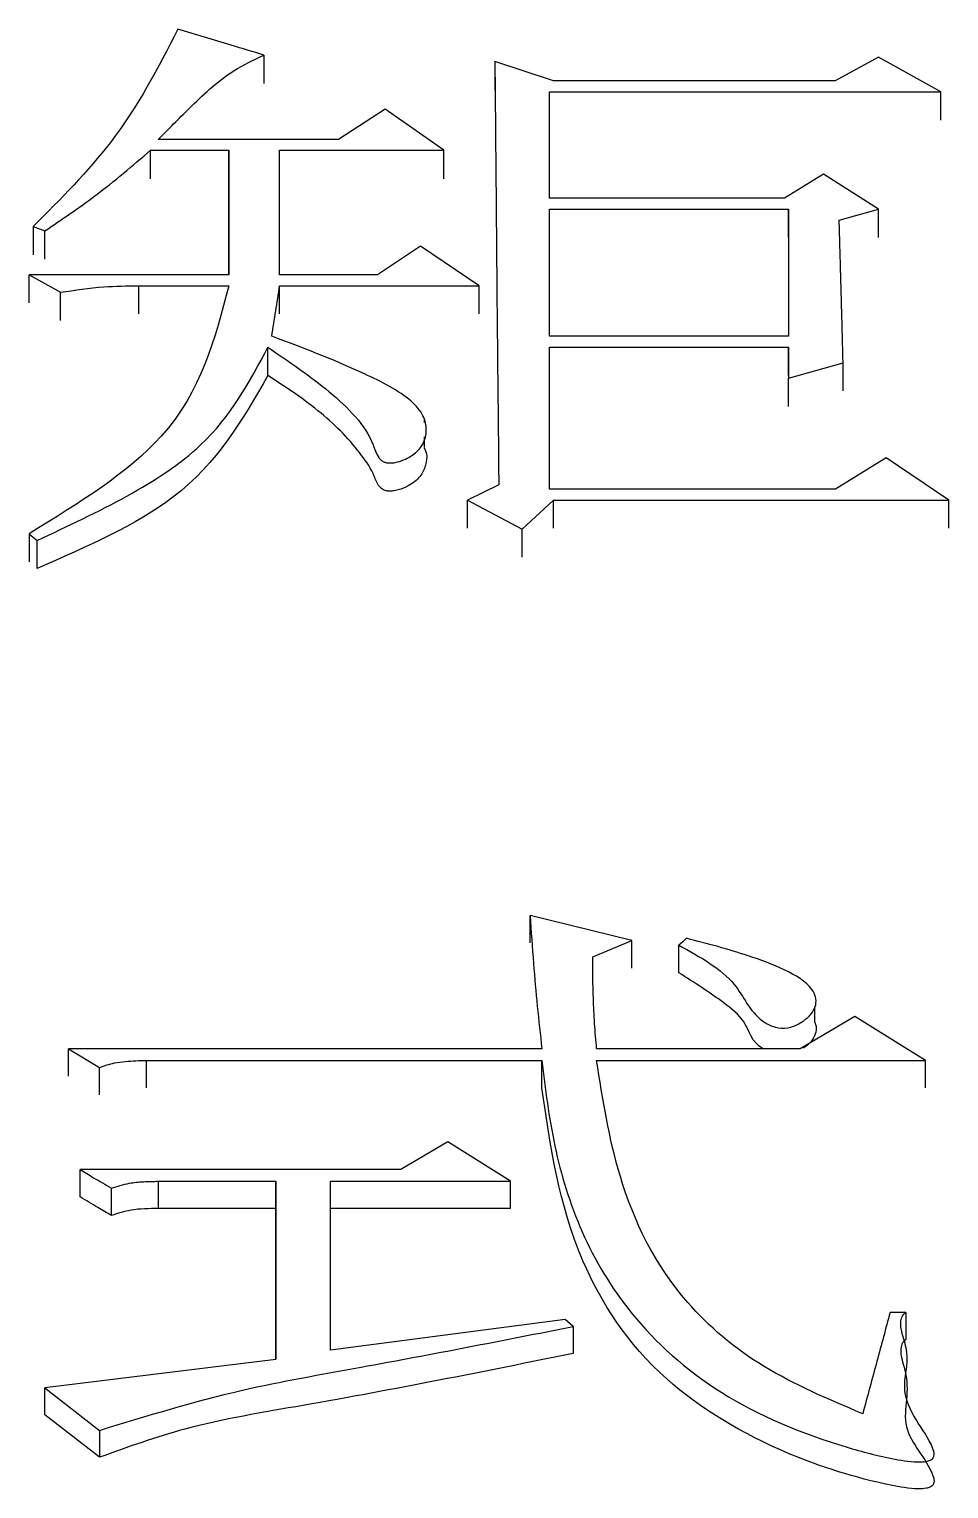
# Model space of a CAD drawing. Header units: millimetres. Extents: x 2344 to 4024, y 1094 to 2282.
# Drawn here: x 2724.101 to 2726.643, y 2094.436 to 2098.472 of the extents above; entities that cross this region are included whole.
import ezdxf

# ---------------------------------------------------------------- set-up
doc = ezdxf.new("R2010")
doc.units = ezdxf.units.MM

msp = doc.modelspace()

# ---------------------------------------------------------------- linework, layer by layer
at = {"color": 7, "linetype": 'Continuous', "lineweight": 25}
for p, q in [((2724.7502, 2098.3216), (2724.7502, 2098.4004)), ((2726.4484, 2098.3944), (2726.3294, 2098.3288)), ((2726.6215, 2098.2989), (2726.4484, 2098.3944)), ((2725.5506, 2098.3288), (2725.3883, 2098.3825)), ((2725.3883, 2098.3825), (2725.3883, 2098.3037)), ((2726.3294, 2098.3288), (2725.5506, 2098.3288)), ((2725.5398, 2098.2989), (2726.6215, 2098.2989)), ((2725.5398, 2098.0047), (2725.5398, 2098.2989)), ((2726.6215, 2098.2202), (2726.6215, 2098.2989)), ((2725.0855, 2098.251), (2724.9557, 2098.1671)), ((2725.2477, 2098.1371), (2725.0855, 2098.251)), ((2724.9557, 2098.1671), (2724.458, 2098.1671)), ((2724.4364, 2098.1371), (2724.6528, 2098.1371)), ((2724.4364, 2098.0586), (2724.4364, 2098.1371)), ((2724.6528, 2098.1371), (2724.6528, 2097.793)), ((2724.6528, 2098.0586), (2724.6528, 2098.1371)), ((2724.7934, 2098.1371), (2725.2477, 2098.1371)), ((2724.7934, 2097.793), (2724.7934, 2098.1371)), ((2725.2477, 2098.0586), (2725.2477, 2098.1371)), ((2726.297, 2098.0709), (2726.1888, 2098.0046)), ((2726.4484, 2097.9745), (2726.297, 2098.0709)), ((2724.6528, 2097.793), (2724.6528, 2098.0581)), ((2726.1888, 2098.0046), (2725.5398, 2098.0047)), ((2725.5398, 2097.9745), (2726.1996, 2097.9745)), ((2725.5398, 2097.6229), (2725.5398, 2097.9745)), ((2726.1996, 2097.9745), (2726.1996, 2097.6229)), ((2726.1996, 2097.8962), (2726.1996, 2097.9745)), ((2726.3403, 2097.9443), (2726.4484, 2097.9745)), ((2726.4484, 2097.8962), (2726.4484, 2097.9745)), ((2724.1119, 2097.9262), (2724.1444, 2097.9141)), ((2724.1444, 2097.8359), (2724.1444, 2097.9141)), ((2725.1828, 2097.8718), (2725.0638, 2097.793)), ((2725.3451, 2097.7627), (2725.1828, 2097.8718)), ((2724.1011, 2097.7931), (2724.1876, 2097.7445)), ((2724.6528, 2097.793), (2724.1011, 2097.7931)), ((2725.0638, 2097.793), (2724.7934, 2097.793)), ((2724.404, 2097.7627), (2724.6527, 2097.7627)), ((2724.404, 2097.6847), (2724.404, 2097.7627)), ((2724.7934, 2097.7627), (2725.3451, 2097.7627)), ((2725.3451, 2097.6847), (2725.3451, 2097.7627)), ((2724.1876, 2097.6665), (2724.1876, 2097.7445)), ((2724.761, 2097.5143), (2724.761, 2097.5926)), ((2726.1996, 2097.6229), (2725.5398, 2097.6229)), ((2725.5398, 2097.5924), (2726.1996, 2097.5924)), ((2725.5398, 2097.2003), (2725.5398, 2097.5924)), ((2726.1996, 2097.5924), (2726.1996, 2097.507)), ((2726.1996, 2097.5146), (2726.1996, 2097.5924)), ((2726.1996, 2097.507), (2726.3511, 2097.5497)), ((2726.3511, 2097.4719), (2726.3511, 2097.5497)), ((2726.1996, 2097.4292), (2726.1996, 2097.507)), ((2725.194, 2097.3841), (2725.194, 2097.3934)), ((2725.194, 2097.3153), (2725.194, 2097.3449)), ((2726.4701, 2097.2864), (2726.3295, 2097.2003)), ((2726.6432, 2097.1695), (2726.4701, 2097.2864)), ((2725.3992, 2097.2126), (2725.3126, 2097.1695)), ((2726.3295, 2097.2003), (2725.5398, 2097.2003)), ((2725.3126, 2097.0921), (2725.3126, 2097.1695)), ((2725.3126, 2097.1695), (2725.4641, 2097.0893)), ((2725.4641, 2097.0893), (2725.5506, 2097.1695)), ((2725.5506, 2097.0921), (2725.5506, 2097.1695)), ((2725.5506, 2097.1695), (2726.6432, 2097.1695)), ((2726.6432, 2097.0921), (2726.6432, 2097.1695)), ((2724.1011, 2097.077), (2724.1227, 2097.0584)), ((2725.4641, 2097.012), (2725.4641, 2097.0893)), ((2724.1227, 2096.9812), (2724.1227, 2097.0584)), ((2725.767, 2095.9521), (2725.4857, 2096.0219)), ((2725.4857, 2095.9458), (2725.4857, 2096.0219)), ((2725.6588, 2095.9076), (2725.767, 2095.9521)), ((2725.767, 2095.8761), (2725.767, 2095.9521)), ((2725.8968, 2095.8633), (2725.8968, 2095.9394)), ((2726.2727, 2095.8006), (2726.2727, 2095.8033)), ((2726.2727, 2095.727), (2726.2727, 2095.769)), ((2726.3836, 2095.7421), (2726.2321, 2095.6526)), ((2726.5783, 2095.6207), (2726.3836, 2095.7421)), ((2724.2093, 2095.6527), (2724.2958, 2095.6015)), ((2725.5182, 2095.6527), (2724.2093, 2095.6527)), ((2724.2093, 2095.577), (2724.2093, 2095.6527)), ((2726.2321, 2095.6526), (2725.6696, 2095.6527)), ((2724.4256, 2095.6207), (2725.5182, 2095.6207)), ((2724.4256, 2095.545), (2724.4256, 2095.6207)), ((2725.5182, 2095.545), (2725.5182, 2095.6207)), ((2725.6696, 2095.6207), (2726.5783, 2095.6207)), ((2726.5783, 2095.545), (2726.5783, 2095.6207)), ((2724.2958, 2095.5259), (2724.2958, 2095.6015)), ((2725.2586, 2095.3962), (2725.1288, 2095.3189)), ((2725.4316, 2095.2867), (2725.2586, 2095.3962)), ((2724.2417, 2095.2436), (2724.2417, 2095.3189)), ((2724.4581, 2095.2867), (2724.7826, 2095.2867)), ((2724.4581, 2095.2114), (2724.4581, 2095.2867)), ((2724.7826, 2095.2867), (2724.7826, 2094.794)), ((2724.7826, 2095.2114), (2724.7826, 2095.2867)), ((2724.934, 2095.2867), (2725.4316, 2095.2867)), ((2724.934, 2094.8201), (2724.934, 2095.2867)), ((2725.4316, 2095.2114), (2725.4316, 2095.2867)), ((2724.7826, 2095.2114), (2724.4581, 2095.2114)), ((2724.7826, 2094.794), (2724.7826, 2095.2114)), ((2725.4316, 2095.2114), (2724.934, 2095.2114)), ((2726.5242, 2094.9242), (2726.4809, 2094.9242)), ((2726.5242, 2094.9242), (2726.5242, 2094.8494)), ((2725.5831, 2094.9047), (2724.934, 2094.8201)), ((2725.6047, 2094.8852), (2725.5831, 2094.9047)), ((2725.6047, 2094.8852), (2725.6047, 2094.8104)), ((2724.7826, 2094.794), (2724.1444, 2094.7157)), ((2724.1444, 2094.6412), (2724.1444, 2094.7157)), ((2724.1444, 2094.7157), (2724.2958, 2094.5981)), ((2724.2958, 2094.5237), (2724.1444, 2094.6412)), ((2724.2958, 2094.5981), (2724.2958, 2094.5237))]:
    msp.add_line(p, q, dxfattribs=at)
at = {"color": 7, "linetype": 'Continuous', "lineweight": 25, "flags": 128}
for points in [[(2724.1119, 2097.9262), (2724.1119, 2097.8959), (2724.1119, 2097.8717), (2724.1119, 2097.848)], [(2724.1011, 2097.715), (2724.1011, 2097.7342), (2724.1011, 2097.7538), (2724.1011, 2097.7931)], [(2724.7934, 2097.6847), (2724.7934, 2097.7044), (2724.7934, 2097.7246), (2724.7934, 2097.7627)], [(2724.1011, 2097.077), (2724.1011, 2097.0487), (2724.1011, 2097.024), (2724.1011, 2096.9997)], [(2725.9184, 2095.9584), (2725.9076, 2095.9489), (2725.8968, 2095.9394)], [(2725.1288, 2095.3189), (2724.6852, 2095.3189), (2724.2417, 2095.3189)], [(2724.3283, 2095.1921), (2724.3283, 2095.2297), (2724.3283, 2095.2674)]]:
    msp.add_lwpolyline(points, dxfattribs=at)
at = {"color": 7, "linetype": 'Continuous', "lineweight": 25}
for points, knots in [([(2724.512, 2098.472), (2724.4574, 2098.3656), (2724.3594, 2098.1747), (2724.1879, 2098.0025), (2724.1119, 2097.9262)], [0, 0, 0, 0, 0.556947, 1, 1, 1, 1]), ([(2724.7501, 2098.4004), (2724.72, 2098.4095), (2724.6652, 2098.426), (2724.5858, 2098.4498), (2724.5366, 2098.4646), (2724.5121, 2098.472)], [0, 0, 0, 0, 0.380374, 0.690187, 1, 1, 1, 1]), ([(2724.458, 2098.1671), (2724.4862, 2098.1956), (2724.5326, 2098.2427), (2724.5996, 2098.3072), (2724.6643, 2098.36), (2724.7214, 2098.3868), (2724.7501, 2098.4004)], [0, 0, 0, 0, 0.336864, 0.555373, 0.775639, 1, 1, 1, 1]), ([(2725.3883, 2098.3825), (2725.3889, 2098.3177), (2725.3901, 2098.188), (2725.3918, 2097.9921), (2725.3932, 2097.8281), (2725.3946, 2097.6634), (2725.3961, 2097.517), (2725.3978, 2097.3557), (2725.3987, 2097.2603), (2725.3992, 2097.2126)], [0, 0, 0, 0, 0.168661, 0.337321, 0.505982, 0.590312, 0.758972, 0.879486, 1, 1, 1, 1]), ([(2724.1444, 2097.9141), (2724.1914, 2097.946), (2724.2672, 2097.9974), (2724.3619, 2098.0731), (2724.4116, 2098.1158), (2724.4364, 2098.1371)], [0, 0, 0, 0, 0.450179, 0.7248935, 1, 1, 1, 1]), ([(2726.3511, 2097.5497), (2726.3498, 2097.5986), (2726.3483, 2097.6505), (2726.3468, 2097.7053), (2726.3465, 2097.7174), (2726.3462, 2097.7296), (2726.3458, 2097.7418), (2726.3455, 2097.7539), (2726.3452, 2097.7661), (2726.3448, 2097.7813), (2726.3444, 2097.7934), (2726.3441, 2097.8056), (2726.3438, 2097.8177), (2726.3434, 2097.8299), (2726.3428, 2097.8511), (2726.3418, 2097.8883), (2726.3409, 2097.9223), (2726.3403, 2097.9443)], [0, 0, 0, 0, 0.369844, 0.392959, 0.416074, 0.462305, 0.48542, 0.508535, 0.554765, 0.577881, 0.624111, 0.647226, 0.670342, 0.716572, 0.739687, 0.832148, 1, 1, 1, 1]), ([(2724.6527, 2097.7627), (2724.6147, 2097.6163), (2724.5457, 2097.3509), (2724.2387, 2097.1618), (2724.1011, 2097.077)], [0, 0, 0, 0, 0.551707, 1, 1, 1, 1]), ([(2724.1876, 2097.7445), (2724.2274, 2097.7506), (2724.2985, 2097.7614), (2724.3717, 2097.7623), (2724.404, 2097.7627)], [0, 0, 0, 0, 0.558835, 1, 1, 1, 1]), ([(2724.7718, 2097.6229), (2724.7754, 2097.6462), (2724.7808, 2097.6812), (2724.788, 2097.7278), (2724.7916, 2097.7511), (2724.7934, 2097.7627)], [0, 0, 0, 0, 0.499999, 0.749999, 1, 1, 1, 1]), ([(2724.1227, 2097.0584), (2724.2932, 2097.138), (2724.5935, 2097.2781), (2724.7104, 2097.4976), (2724.761, 2097.5925)], [0, 0, 0, 0, 0.56753, 1, 1, 1, 1]), ([(2724.7611, 2097.5925), (2724.8195, 2097.5527), (2724.937, 2097.4728), (2725.0414, 2097.3662), (2725.0602, 2097.2965), (2725.0727, 2097.2811), (2725.0801, 2097.2758), (2725.0887, 2097.2731), (2725.0996, 2097.2722), (2725.1168, 2097.2741), (2725.1425, 2097.2827), (2725.1707, 2097.2995), (2725.1936, 2097.3279), (2725.2015, 2097.3637), (2725.1931, 2097.4055), (2725.1416, 2097.464), (2725.0002, 2097.5346), (2724.8655, 2097.5885), (2724.7778, 2097.6207), (2724.7718, 2097.6229)], [0, 0, 0, 0, 0.1816274, 0.3648767, 0.405345, 0.4147082, 0.422096, 0.4282549, 0.4343873, 0.4449704, 0.4640389, 0.4945585, 0.5248763, 0.5682608, 0.613388, 0.6632908, 0.7870954, 0.9853916, 1, 1, 1, 1]), ([(2724.761, 2097.5142), (2724.6915, 2097.3934), (2724.5654, 2097.1739), (2724.2601, 2097.0408), (2724.1227, 2096.9809)], [0, 0, 0, 0, 0.550182, 1, 1, 1, 1]), ([(2725.1925, 2097.3146), (2725.1937, 2097.3126), (2725.2028, 2097.2972), (2725.1989, 2097.2688), (2725.184, 2097.2339), (2725.1549, 2097.2108), (2725.1267, 2097.199), (2725.1073, 2097.1949), (2725.0947, 2097.1944), (2725.0845, 2097.1962), (2725.0758, 2097.2005), (2725.0629, 2097.2135), (2725.0531, 2097.2469), (2725.0055, 2097.3171), (2724.9134, 2097.4143), (2724.8122, 2097.4807), (2724.7611, 2097.5143)], [0, 0, 0, 0, 0.011858, 0.091048, 0.151077, 0.211612, 0.249381, 0.267413, 0.282269, 0.292853, 0.30347, 0.319788, 0.376545, 0.489461, 0.742393, 1, 1, 1, 1]), ([(2725.4857, 2096.0219), (2725.4887, 2095.9776), (2725.4942, 2095.8941), (2725.5053, 2095.771), (2725.5139, 2095.6921), (2725.5182, 2095.6527)], [0, 0, 0, 0, 0.360432, 0.680193, 1, 1, 1, 1]), ([(2725.8968, 2095.9394), (2725.9559, 2095.9068), (2726.0602, 2095.8493), (2726.0928, 2095.75), (2726.154, 2095.7137), (2726.19, 2095.7074), (2726.2237, 2095.7179), (2726.2486, 2095.7344), (2726.2676, 2095.7536), (2726.2769, 2095.7748), (2726.2763, 2095.7966), (2726.258, 2095.8343), (2726.1888, 2095.8743), (2726.0695, 2095.9186), (2725.9759, 2095.9433), (2725.9184, 2095.9584)], [0, 0, 0, 0, 0.207899, 0.367255, 0.399925, 0.431308, 0.463075, 0.497006, 0.528572, 0.558381, 0.588718, 0.619577, 0.72297, 0.829976, 1, 1, 1, 1]), ([(2725.6696, 2095.6527), (2725.6676, 2095.676), (2725.6636, 2095.7226), (2725.6596, 2095.8077), (2725.6591, 2095.8693), (2725.6588, 2095.9076)], [0, 0, 0, 0, 0.273961, 0.547941, 1, 1, 1, 1]), ([(2726.1312, 2095.6526), (2726.1303, 2095.6531), (2726.0974, 2095.6706), (2726.0896, 2095.7262), (2726.005, 2095.7942), (2725.9392, 2095.8362), (2725.8968, 2095.8633)], [0, 0, 0, 0, 0.008439, 0.314275, 0.557927, 1, 1, 1, 1]), ([(2726.2718, 2095.7267), (2726.2728, 2095.7246), (2726.2775, 2095.7157), (2726.2766, 2095.6988), (2726.2674, 2095.6779), (2726.2543, 2095.663), (2726.2434, 2095.6564), (2726.2409, 2095.6549)], [0, 0, 0, 0, 0.084269, 0.359139, 0.629263, 0.915374, 1, 1, 1, 1]), ([(2724.2958, 2095.6015), (2724.3092, 2095.6061), (2724.3315, 2095.6138), (2724.366, 2095.6183), (2724.3957, 2095.6203), (2724.4157, 2095.6205), (2724.4256, 2095.6207)], [0, 0, 0, 0, 0.335689, 0.556704, 0.778126, 1, 1, 1, 1]), ([(2725.5182, 2095.6207), (2725.5278, 2095.542), (2725.5569, 2095.3041), (2725.6864, 2094.9748), (2725.9969, 2094.6903), (2726.276, 2094.5721), (2726.47, 2094.5217), (2726.5459, 2094.5093), (2726.5784, 2094.5115), (2726.5891, 2094.5139), (2726.5967, 2094.5181), (2726.6012, 2094.5234), (2726.6036, 2094.5342), (2726.5923, 2094.5711), (2726.549, 2094.6268), (2726.5085, 2094.716), (2726.5377, 2094.7962), (2726.5155, 2094.8577), (2726.5086, 2094.8906), (2726.5125, 2094.9108), (2726.5185, 2094.9197), (2726.5232, 2094.9233), (2726.5242, 2094.9242)], [0, 0, 0, 0, 0.12969, 0.391826, 0.53917, 0.686254, 0.737833, 0.763743, 0.768247, 0.772786, 0.775634, 0.778494, 0.782467, 0.792759, 0.837973, 0.883317, 0.939016, 0.96559, 0.984609, 0.99227, 0.998264, 1, 1, 1, 1]), ([(2726.4052, 2094.6439), (2726.3102, 2094.6842), (2726.1191, 2094.7653), (2725.862, 2094.9861), (2725.7221, 2095.285), (2725.6864, 2095.5135), (2725.6696, 2095.6207)], [0, 0, 0, 0, 0.194334, 0.390703, 0.714344, 1, 1, 1, 1]), ([(2726.5242, 2094.8494), (2726.5209, 2094.8463), (2726.5131, 2094.8389), (2726.5063, 2094.8077), (2726.529, 2094.7566), (2726.528, 2094.684), (2726.5164, 2094.6086), (2726.5601, 2094.5405), (2726.5935, 2094.4925), (2726.6032, 2094.4612), (2726.6018, 2094.4508), (2726.5981, 2094.4448), (2726.5905, 2094.4402), (2726.5775, 2094.4368), (2726.5402, 2094.4355), (2726.407, 2094.4593), (2726.1508, 2094.5409), (2725.8167, 2094.7416), (2725.5822, 2095.1048), (2725.5415, 2095.3843), (2725.5182, 2095.545)], [0, 0, 0, 0, 0.006036, 0.014463, 0.049573, 0.09055, 0.131268, 0.169328, 0.207045, 0.216522, 0.220058, 0.223635, 0.226704, 0.230705, 0.238408, 0.266247, 0.377072, 0.541426, 0.736348, 1, 1, 1, 1]), ([(2724.2417, 2095.3189), (2724.2542, 2095.3115), (2724.2749, 2095.2992), (2724.3037, 2095.282), (2724.3201, 2095.2722), (2724.3283, 2095.2674)], [0, 0, 0, 0, 0.432631, 0.716316, 1, 1, 1, 1]), ([(2724.3283, 2095.2674), (2724.3445, 2095.2727), (2724.3727, 2095.282), (2724.4176, 2095.286), (2724.4445, 2095.2865), (2724.4581, 2095.2867)], [0, 0, 0, 0, 0.400023, 0.697528, 1, 1, 1, 1]), ([(2724.3283, 2095.1921), (2724.3158, 2095.1996), (2724.2951, 2095.2119), (2724.2663, 2095.229), (2724.2499, 2095.2388), (2724.2417, 2095.2436)], [0, 0, 0, 0, 0.432894, 0.716447, 1, 1, 1, 1]), ([(2724.4581, 2095.2114), (2724.4324, 2095.2112), (2724.3869, 2095.2107), (2724.3461, 2095.1978), (2724.3283, 2095.1921)], [0, 0, 0, 0, 0.564224, 1, 1, 1, 1]), ([(2726.4809, 2094.9242), (2726.4688, 2094.8793), (2726.4501, 2094.8102), (2726.4248, 2094.7167), (2726.4117, 2094.6681), (2726.4052, 2094.6439)], [0, 0, 0, 0, 0.481628, 0.740814, 1, 1, 1, 1]), ([(2724.2958, 2094.5981), (2724.4257, 2094.638), (2724.6594, 2094.7097), (2725.1056, 2094.7869), (2725.4098, 2094.8468), (2725.6047, 2094.8852)], [0, 0, 0, 0, 0.310143, 0.557762, 1, 1, 1, 1]), ([(2725.6047, 2094.8104), (2725.3573, 2094.7606), (2725.0012, 2094.6889), (2724.5511, 2094.6159), (2724.3732, 2094.5517), (2724.2958, 2094.5237)], [0, 0, 0, 0, 0.5623164, 0.8095218, 1, 1, 1, 1])]:
    msp.add_open_spline(points, degree=3, knots=knots, dxfattribs=at)

doc.saveas('drawing.dxf')
